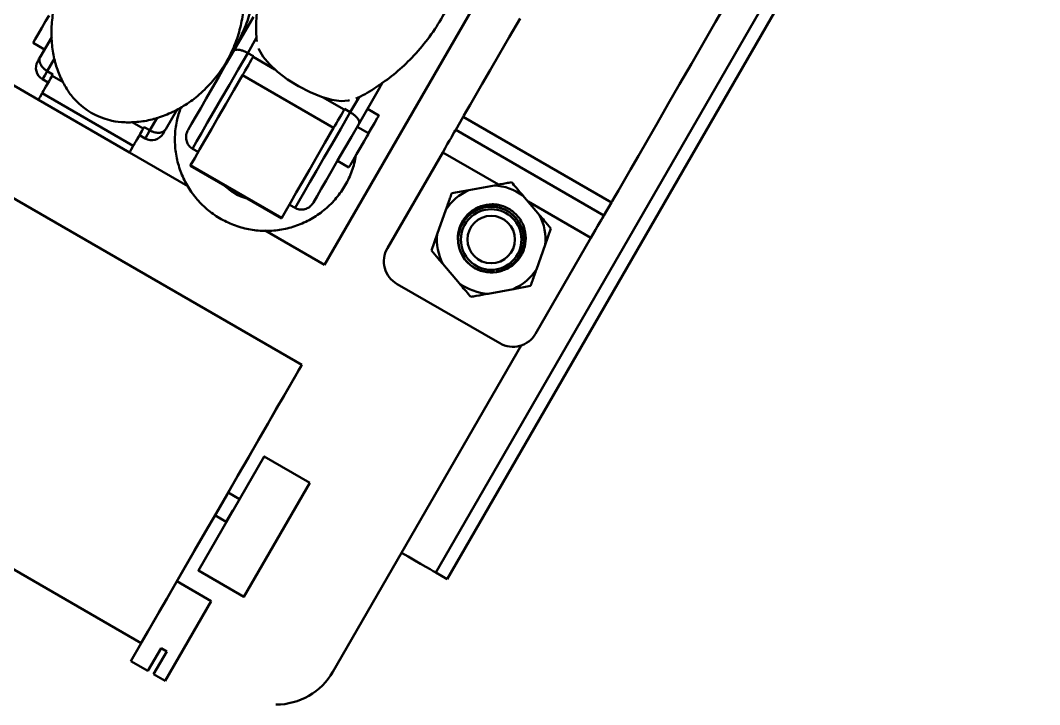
# Model space of a CAD drawing. Header units: millimetres. Extents: x 4430 to 5189, y 950 to 1287.
# Drawn here: x 4604.1 to 4681.6, y 1037.6 to 1089.6 of the extents above; entities that cross this region are included whole.
import ezdxf

# ---------------------------------------------------------------- set-up
doc = ezdxf.new("R2010")
doc.units = ezdxf.units.MM
doc.header["$LTSCALE"] = 0.5
doc.layers.add('BOL', color=7, linetype='Continuous', lineweight=50)

# ---------------------------------------------------------------- blocks, each defined once
blk = doc.blocks.new('*U45')
at = {"layer": 'BOL'}
for p, q in [((5.99, -2.5), (5.99, 0.5)), ((5.99, 0.5), (12.99, 0.5)), ((12.99, 0.5), (12.99, -0.5)), ((12.99, -0.5), (10.99, -0.5)), ((10.99, -0.5), (10.99, -1)), ((-1.79, -1.506), (-1.783, -2.5)), ((-0.79, -1.5), (-0.29, -1.5)), ((-0.79, -1.5), (0.21, -1.506)), ((0.21, -1.506), (0.204, -2.5)), ((10.99, -1), (12.99, -1)), ((12.99, -1), (12.99, -2.5)), ((11.41, -2.5), (-12.99, -2.5)), ((12.99, -2.5), (11.41, -2.5))]:
    blk.add_line(p, q, dxfattribs=at)
blk.add_lwpolyline([(-5.54, 2.5), (4.46, 2.5), (4.46, -1.5), (-5.54, -1.5)], close=True, dxfattribs=at)
blk = doc.blocks.new('*U46')
at = {"layer": 'BOL', "color": 0, "linetype": 'ByBlock', "lineweight": -2, "transparency": 16777216, "rotation": 240}
blk.add_blockref('*U45', (4621.182, 1050.898), dxfattribs=at)

msp = doc.modelspace()

# ---------------------------------------------------------------- linework, layer by layer
at = {"layer": 'BOL'}
for p, q in [((4635.689, 1047.625), (4680.689, 1125.567)), ((4636.555, 1047.125), (4681.555, 1125.067)), ((4627.235, 1070.981), (4639.735, 1092.632)), ((4657.836, 1090.984), (4656.938, 1089.429)), ((4605.754, 1088.975), (4606.046, 1089.481)), ((4606.046, 1089.481), (4606.308, 1089.935)), ((4620.331, 1087.223), (4621.835, 1089.828)), ((4642.087, 1089.706), (4641.266, 1088.284)), ((4656.938, 1089.429), (4656.024, 1087.846)), ((4605.477, 1088.495), (4605.754, 1088.975)), ((4605.102, 1087.846), (4605.128, 1087.89)), ((4605.102, 1087.846), (4605.968, 1087.346)), ((4605.128, 1087.89), (4605.257, 1088.114)), ((4605.257, 1088.114), (4605.477, 1088.495)), ((4605.652, 1086.798), (4606.512, 1088.288)), ((4622.077, 1088.247), (4621.399, 1087.074)), ((4641.266, 1088.284), (4640.505, 1086.965)), ((4656.024, 1087.846), (4655.111, 1086.264)), ((4619.749, 1086.216), (4620.331, 1087.223)), ((4621.399, 1087.074), (4620.681, 1085.829)), ((4621.399, 1087.074), (4621.832, 1086.824)), ((4622.274, 1087.304), (4622.23, 1087.428)), ((4622.568, 1086.783), (4622.274, 1087.304)), ((4605.449, 1086.446), (4605.472, 1086.487)), ((4605.449, 1086.446), (4605.449, 1086.446)), ((4605.472, 1086.487), (4605.54, 1086.605)), ((4605.54, 1086.605), (4605.652, 1086.798)), ((4606.726, 1086.659), (4606.175, 1085.705)), ((4620.144, 1086.899), (4619.992, 1086.829)), ((4621.45, 1086.162), (4621.564, 1086.36)), ((4621.564, 1086.36), (4621.665, 1086.534)), ((4621.665, 1086.534), (4621.746, 1086.675)), ((4621.746, 1086.675), (4621.804, 1086.774)), ((4621.832, 1086.824), (4621.804, 1086.774)), ((4621.804, 1086.774), (4623.465, 1085.814)), ((4623.044, 1086.216), (4622.568, 1086.783)), ((4640.505, 1086.965), (4639.816, 1085.773)), ((4655.111, 1086.264), (4654.213, 1084.708)), ((4601.254, 1085.981), (4605.498, 1083.531)), ((4606.175, 1085.705), (4605.986, 1085.378)), ((4606.175, 1085.705), (4606.608, 1085.455)), ((4619.207, 1085.276), (4619.749, 1086.216)), ((4620.681, 1085.829), (4620.012, 1084.67)), ((4620.998, 1085.38), (4621.097, 1085.55)), ((4621.097, 1085.55), (4621.21, 1085.745)), ((4621.21, 1085.745), (4621.33, 1085.954)), ((4621.33, 1085.954), (4621.45, 1086.162)), ((4623.676, 1085.634), (4623.044, 1086.216)), ((4624.43, 1085.068), (4623.676, 1085.634)), ((4639.816, 1085.773), (4639.212, 1084.727)), ((4605.816, 1085.083), (4605.815, 1085.08)), ((4605.815, 1085.08), (4606.248, 1084.83)), ((4605.866, 1085.17), (4605.816, 1085.083)), ((4605.986, 1085.378), (4605.866, 1085.17)), ((4606.076, 1084.532), (4606.192, 1084.734)), ((4606.192, 1084.734), (4606.313, 1084.944)), ((4606.313, 1084.944), (4606.432, 1085.15)), ((4606.432, 1085.15), (4606.541, 1085.339)), ((4606.541, 1085.339), (4606.608, 1085.455)), ((4606.541, 1085.339), (4607.389, 1084.85)), ((4618.705, 1084.407), (4619.207, 1085.276)), ((4620.998, 1085.38), (4620.343, 1084.244)), ((4627.927, 1081.38), (4620.998, 1085.38)), ((4625.265, 1084.549), (4624.43, 1085.068)), ((4631.648, 1084.826), (4631.361, 1084.328)), ((4639.212, 1084.727), (4638.704, 1083.846)), ((4654.213, 1084.708), (4653.346, 1083.206)), ((4605.628, 1083.758), (4605.78, 1084.021)), ((4605.78, 1084.021), (4605.818, 1084.087)), ((4612.708, 1080.021), (4605.78, 1084.021)), ((4605.818, 1084.087), (4605.883, 1084.199)), ((4605.883, 1084.199), (4605.97, 1084.35)), ((4605.97, 1084.35), (4606.076, 1084.532)), ((4618.246, 1083.611), (4618.705, 1084.407)), ((4620.012, 1084.67), (4619.395, 1083.603)), ((4620.343, 1084.244), (4619.729, 1083.181)), ((4626.136, 1084.105), (4625.265, 1084.549)), ((4626.996, 1083.758), (4626.136, 1084.105)), ((4631.361, 1084.328), (4629.857, 1081.723)), ((4605.498, 1083.532), (4605.534, 1083.595)), ((4605.498, 1083.531), (4605.498, 1083.532)), ((4605.498, 1083.531), (4612.426, 1079.531)), ((4605.534, 1083.595), (4605.628, 1083.758)), ((4617.831, 1082.893), (4618.246, 1083.611)), ((4619.395, 1083.603), (4618.835, 1082.632)), ((4619.729, 1083.181), (4619.16, 1082.195)), ((4627.8, 1083.53), (4626.996, 1083.758)), ((4627.07, 1083.733), (4628.732, 1082.774)), ((4628.503, 1083.43), (4627.8, 1083.53)), ((4629.067, 1083.466), (4628.503, 1083.43)), ((4629.137, 1083.483), (4629.067, 1083.466)), ((4629.193, 1082.574), (4629.861, 1083.729)), ((4638.299, 1083.145), (4638.004, 1082.635)), ((4638.704, 1083.846), (4638.299, 1083.145)), ((4653.346, 1083.206), (4652.524, 1081.784)), ((4616.043, 1082.796), (4615.178, 1081.298)), ((4617.463, 1082.255), (4617.831, 1082.893)), ((4618.835, 1082.632), (4618.333, 1081.763)), ((4628.475, 1081.329), (4629.193, 1082.574)), ((4628.593, 1082.534), (4628.493, 1082.36)), ((4628.674, 1082.675), (4628.593, 1082.534)), ((4628.732, 1082.774), (4628.674, 1082.675)), ((4628.76, 1082.824), (4628.732, 1082.774)), ((4629.193, 1082.574), (4628.76, 1082.824)), ((4631.362, 1082.33), (4630.496, 1082.83)), ((4638.004, 1082.635), (4637.826, 1082.325)), ((4612.617, 1081.831), (4613.469, 1081.339)), ((4613.969, 1081.205), (4614.516, 1082.152)), ((4616.87, 1081.229), (4617.142, 1081.7)), ((4617.142, 1081.7), (4617.463, 1082.255)), ((4618.333, 1081.763), (4617.893, 1081)), ((4619.16, 1082.195), (4618.638, 1081.29)), ((4628.138, 1081.745), (4628.025, 1081.55)), ((4628.258, 1081.954), (4628.138, 1081.745)), ((4628.379, 1082.162), (4628.258, 1081.954)), ((4628.493, 1082.36), (4628.379, 1082.162)), ((4629.857, 1081.723), (4629.276, 1080.716)), ((4631.032, 1081.758), (4630.762, 1081.29)), ((4631.238, 1082.115), (4631.032, 1081.758)), ((4631.349, 1082.307), (4631.238, 1082.115)), ((4631.362, 1082.33), (4631.349, 1082.307)), ((4637.766, 1082.222), (4637.204, 1081.248)), ((4637.826, 1082.325), (4637.766, 1082.222)), ((4649.024, 1075.722), (4637.766, 1082.222)), ((4652.524, 1081.784), (4651.763, 1080.465)), ((4613.242, 1080.944), (4613.12, 1080.734)), ((4613.176, 1080.83), (4613.609, 1080.58)), ((4613.36, 1081.15), (4613.242, 1080.944)), ((4613.469, 1081.339), (4613.36, 1081.15)), ((4613.469, 1081.339), (4613.536, 1081.455)), ((4613.969, 1081.205), (4613.536, 1081.455)), ((4613.661, 1080.67), (4613.78, 1080.878)), ((4613.78, 1080.878), (4613.969, 1081.205)), ((4614.999, 1080.987), (4614.975, 1080.946)), ((4614.975, 1080.946), (4614.975, 1080.946)), ((4615.066, 1081.105), (4614.999, 1080.987)), ((4615.178, 1081.298), (4615.066, 1081.105)), ((4617.893, 1081), (4617.516, 1080.348)), ((4618.638, 1081.29), (4618.164, 1080.471)), ((4627.927, 1081.38), (4627.271, 1080.244)), ((4627.806, 1080.17), (4628.475, 1081.329)), ((4628.025, 1081.55), (4627.927, 1081.38)), ((4630.581, 1080.977), (4629.715, 1081.477)), ((4630.564, 1080.947), (4630.447, 1080.744)), ((4630.581, 1080.977), (4630.564, 1080.947)), ((4630.762, 1081.29), (4630.581, 1080.977)), ((4636.871, 1080.671), (4636.995, 1080.886)), ((4636.995, 1080.886), (4637.093, 1081.057)), ((4637.093, 1081.057), (4637.164, 1081.179)), ((4637.164, 1081.179), (4637.204, 1081.248)), ((4648.462, 1074.748), (4637.204, 1081.248)), ((4612.746, 1080.087), (4612.708, 1080.021)), ((4612.811, 1080.199), (4612.746, 1080.087)), ((4612.899, 1080.35), (4612.811, 1080.199)), ((4613.004, 1080.532), (4612.899, 1080.35)), ((4613.12, 1080.734), (4613.004, 1080.532)), ((4613.609, 1080.58), (4613.611, 1080.583)), ((4613.611, 1080.583), (4613.661, 1080.67)), ((4617.516, 1080.348), (4617.205, 1079.808)), ((4618.164, 1080.471), (4617.742, 1079.739)), ((4627.271, 1080.244), (4626.657, 1079.181)), ((4627.19, 1079.103), (4627.806, 1080.17)), ((4629.276, 1080.716), (4628.733, 1079.776)), ((4630.236, 1080.379), (4629.963, 1079.907)), ((4630.447, 1080.744), (4630.236, 1080.379)), ((4636.391, 1079.841), (4636.564, 1080.14)), ((4636.564, 1080.14), (4636.726, 1080.42)), ((4636.726, 1080.42), (4636.871, 1080.671)), ((4651.763, 1080.465), (4651.075, 1079.273)), ((4612.426, 1079.532), (4612.462, 1079.595)), ((4612.426, 1079.531), (4612.426, 1079.532)), ((4612.426, 1079.531), (4616.86, 1076.972)), ((4612.462, 1079.595), (4612.556, 1079.758)), ((4612.556, 1079.758), (4612.708, 1080.021)), ((4617.205, 1079.808), (4617.638, 1079.558)), ((4617.742, 1079.739), (4617.372, 1079.098)), ((4628.733, 1079.776), (4628.231, 1078.907)), ((4629.671, 1079.4), (4629.402, 1078.936)), ((4629.963, 1079.907), (4629.671, 1079.4)), ((4636.213, 1079.532), (4632.016, 1072.262)), ((4636.213, 1079.532), (4636.391, 1079.841)), ((4640.458, 1077.081), (4636.213, 1079.532)), ((4651.075, 1079.273), (4650.471, 1078.227)), ((4617.031, 1078.507), (4617.032, 1078.509)), ((4617.031, 1078.507), (4623.959, 1074.507)), ((4617.032, 1078.509), (4617.056, 1078.551)), ((4617.372, 1079.098), (4617.056, 1078.551)), ((4617.056, 1078.551), (4623.984, 1074.551)), ((4626.657, 1079.181), (4626.088, 1078.195)), ((4626.629, 1078.132), (4627.19, 1079.103)), ((4628.231, 1078.907), (4627.772, 1078.111)), ((4628.215, 1078.879), (4629.081, 1078.379)), ((4629.2, 1078.584), (4629.093, 1078.4)), ((4629.402, 1078.936), (4629.2, 1078.584)), ((4625.512, 1063.397), (4599.704, 1078.297)), ((4626.088, 1078.195), (4625.566, 1077.29)), ((4626.127, 1077.263), (4626.629, 1078.132)), ((4627.772, 1078.111), (4627.357, 1077.393)), ((4629.093, 1078.4), (4629.081, 1078.379)), ((4650.471, 1078.227), (4649.962, 1077.346)), ((4625.566, 1077.29), (4625.093, 1076.471)), ((4625.687, 1076.5), (4626.127, 1077.263)), ((4627.357, 1077.393), (4626.989, 1076.755)), ((4640.135, 1077.021), (4638.204, 1076.665)), ((4649.962, 1077.346), (4649.557, 1076.645)), ((4625.093, 1076.471), (4624.67, 1075.739)), ((4625.31, 1075.848), (4625.687, 1076.5)), ((4626.668, 1076.2), (4626.396, 1075.729)), ((4626.989, 1076.755), (4626.668, 1076.2)), ((4638.204, 1076.665), (4636.899, 1076.424)), ((4643.576, 1074.757), (4642.302, 1076.252)), ((4649.557, 1076.645), (4649.263, 1076.135)), ((4624.67, 1075.739), (4624.3, 1075.098)), ((4624.999, 1075.308), (4624.566, 1075.558)), ((4624.999, 1075.308), (4625.31, 1075.848)), ((4647.471, 1073.032), (4642.697, 1075.788)), ((4649.024, 1075.722), (4648.462, 1074.748)), ((4649.084, 1075.825), (4649.024, 1075.722)), ((4649.263, 1076.135), (4649.084, 1075.825)), ((4624.3, 1075.098), (4623.984, 1074.551)), ((4636.454, 1075.174), (4635.797, 1073.323)), ((4641.798, 1074.531), (4641.644, 1074.679)), ((4648.352, 1074.557), (4648.422, 1074.679)), ((4648.422, 1074.679), (4648.462, 1074.748)), ((4623.96, 1074.509), (4623.959, 1074.507)), ((4623.984, 1074.551), (4623.96, 1074.509)), ((4647.823, 1073.64), (4647.984, 1073.92)), ((4647.984, 1073.92), (4648.129, 1074.171)), ((4648.129, 1074.171), (4648.253, 1074.386)), ((4648.253, 1074.386), (4648.352, 1074.557)), ((4622.715, 1073.591), (4627.235, 1070.981)), ((4635.797, 1073.323), (4635.353, 1072.072)), ((4643.993, 1072.496), (4644.437, 1073.747)), ((4647.471, 1073.032), (4647.65, 1073.341)), ((4647.65, 1073.341), (4647.823, 1073.64)), ((4647.471, 1073.032), (4643.274, 1065.762)), ((4643.336, 1070.646), (4643.993, 1072.496)), ((4636.214, 1071.062), (4637.488, 1069.567)), ((4639.383, 1070.559), (4639.365, 1070.477)), ((4640.159, 1070.467), (4639.365, 1070.477)), ((4639.405, 1070.662), (4639.383, 1070.559)), ((4640.542, 1065.03), (4632.748, 1069.53)), ((4641.586, 1069.154), (4642.892, 1069.395)), ((4639.655, 1068.798), (4641.586, 1069.154)), ((4633.091, 1049.125), (4642.18, 1064.867)), ((4625.286, 1063.005), (4625.455, 1063.299)), ((4625.455, 1063.299), (4625.512, 1063.397)), ((4625.512, 1063.397), (4625.512, 1063.397)), ((4624.624, 1061.859), (4625.007, 1062.522)), ((4625.007, 1062.522), (4625.286, 1063.005)), ((4624.144, 1061.027), (4624.624, 1061.859)), ((4623.575, 1060.043), (4624.144, 1061.027)), ((4622.93, 1058.924), (4623.575, 1060.043)), ((4622.218, 1057.692), (4622.93, 1058.924)), ((4621.455, 1056.37), (4622.218, 1057.692)), ((4587.504, 1057.166), (4613.312, 1042.266)), ((4620.653, 1054.981), (4621.455, 1056.37)), ((4619.828, 1053.552), (4620.653, 1054.981)), ((4618.996, 1052.11), (4619.828, 1053.552)), ((4618.171, 1050.682), (4618.996, 1052.11)), ((4617.369, 1049.293), (4618.171, 1050.682)), ((4616.605, 1047.971), (4617.369, 1049.293)), ((4627.878, 1040.096), (4633.091, 1049.125)), ((4633.091, 1049.125), (4633.598, 1048.832)), ((4633.598, 1048.832), (4634.086, 1048.551)), ((4634.086, 1048.551), (4634.535, 1048.292)), ((4615.894, 1046.739), (4616.605, 1047.971)), ((4634.535, 1048.292), (4634.928, 1048.064)), ((4634.928, 1048.064), (4635.252, 1047.878)), ((4635.252, 1047.878), (4635.492, 1047.739)), ((4635.492, 1047.739), (4635.639, 1047.654)), ((4635.639, 1047.654), (4635.689, 1047.625)), ((4635.689, 1047.625), (4636.555, 1047.125)), ((4615.248, 1045.62), (4615.894, 1046.739)), ((4614.68, 1044.636), (4615.248, 1045.62)), ((4614.2, 1043.804), (4614.68, 1044.636)), ((4613.817, 1043.141), (4614.2, 1043.804)), ((4613.538, 1042.658), (4613.817, 1043.141)), ((4613.312, 1042.266), (4613.369, 1042.364)), ((4613.369, 1042.364), (4613.538, 1042.658))]:
    msp.add_line(p, q, dxfattribs=at)
for radius in [2.3, 1.8]:
    msp.add_circle((4639.895, 1072.91), radius, dxfattribs=at)
for centre, radius, start, end in [((4606.315, 1085.946), 1, 150, 240), ((4612.184, 1087.113), 5.295, 223.26028, 256.36893), ((4614.109, 1081.446), 1, 240, 330), ((4622.565, 1080.093), 4.256, 226.65247, 253.34754), ((4639.895, 1072.91), 4.119, 54.24467, 86.65517), ((4639.895, 1072.91), 4.119, 114.24467, 146.65517), ((4639.88, 1072.932), 2.491, 279.84609, 195.1436), ((4639.895, 1072.91), 4.119, 354.24467, 26.65517), ((4639.895, 1072.91), 4.119, 174.24467, 206.65517), ((4633.748, 1071.262), 2, 150, 240), ((4639.895, 1072.91), 2.5, 194.54596, 285.07299), ((4639.895, 1072.91), 4.119, 294.24467, 326.65517), ((4639.895, 1072.91), 4.119, 234.24467, 266.65517), ((4641.542, 1066.762), 2, 240, 330), ((4623.548, 1042.596), 5, 270, 330)]:
    msp.add_arc(centre, radius, start, end, dxfattribs=at)
for points, knots in [([(4629.755, 1102.299), (4629.477, 1102.14), (4628.726, 1101.711), (4627.594, 1100.837), (4626.329, 1099.666), (4625.169, 1098.304), (4624.155, 1096.784), (4623.341, 1095.194), (4622.728, 1093.565), (4622.307, 1091.923), (4622.082, 1090.297), (4622.013, 1088.97), (4622.076, 1088.202), (4622.096, 1087.956)], [0, 0, 0, 0, 0.056738, 0.152838, 0.249795, 0.357947, 0.463934, 0.567379, 0.66835, 0.76685, 0.86282, 0.956082, 1, 1, 1, 1]), ([(4629.613, 1083.616), (4629.728, 1083.667), (4630.327, 1083.936), (4631.357, 1084.583), (4632.675, 1085.558), (4633.936, 1086.738), (4635.097, 1088.098), (4636.111, 1089.618), (4636.924, 1091.208), (4637.539, 1092.837), (4637.954, 1094.478), (4638.187, 1096.012), (4638.202, 1096.989), (4638.209, 1097.423)], [0, 0, 0, 0, 0.022445, 0.117208, 0.213328, 0.310307, 0.418483, 0.524493, 0.627961, 0.728953, 0.827474, 0.923465, 1, 1, 1, 1]), ([(4611.554, 1097.021), (4611.36, 1096.922), (4610.784, 1096.627), (4609.879, 1095.933), (4608.876, 1094.955), (4608.009, 1093.796), (4607.328, 1092.546), (4606.843, 1091.24), (4606.556, 1089.92), (4606.46, 1088.621), (4606.544, 1087.378), (4606.791, 1086.222), (4607.173, 1085.177), (4607.69, 1084.279), (4608.075, 1083.718), (4608.329, 1083.486), (4608.335, 1083.48)], [0, 0, 0, 0, 0.0414153, 0.1229102, 0.2141441, 0.3045394, 0.3934378, 0.4804737, 0.5651881, 0.6472214, 0.7261592, 0.8015121, 0.8726768, 0.9388054, 0.9984756, 1, 1, 1, 1]), ([(4620.176, 1087.161), (4620.225, 1087.225), (4620.573, 1087.688), (4621.049, 1088.653), (4621.582, 1090.012), (4621.886, 1091.393), (4622.017, 1092.43), (4621.989, 1092.991), (4621.983, 1093.105)], [0, 0, 0, 0, 0.038149, 0.273757, 0.504059, 0.728044, 0.944857, 1, 1, 1, 1]), ([(4610.93, 1081.979), (4610.98, 1081.964), (4611.36, 1081.849), (4612.102, 1081.793), (4613.173, 1081.821), (4614.302, 1082.045), (4615.443, 1082.448), (4616.556, 1083.032), (4617.643, 1083.813), (4618.652, 1084.787), (4619.533, 1085.936), (4620.227, 1087.182), (4620.728, 1088.484), (4621.019, 1089.804), (4621.134, 1090.825), (4621.093, 1091.391), (4621.083, 1091.526)], [0, 0, 0, 0, 0.009348, 0.070589, 0.139255, 0.21292, 0.289898, 0.369304, 0.450493, 0.54157, 0.63185, 0.72066, 0.807646, 0.89234, 0.974386, 1, 1, 1, 1]), ([(4620.331, 1087.223), (4620.331, 1087.223), (4620.358, 1087.27), (4620.453, 1087.331), (4620.697, 1087.337), (4620.961, 1087.273), (4621.189, 1087.187), (4621.329, 1087.111), (4621.399, 1087.074)], [0, 0, 0, 0, 0.002974, 0.336052, 0.617231, 0.785577, 0.892369, 1, 1, 1, 1]), ([(4605.652, 1086.798), (4605.651, 1086.798), (4605.602, 1086.711), (4605.556, 1086.53), (4605.631, 1086.243), (4605.796, 1086.007), (4605.974, 1085.834), (4606.108, 1085.748), (4606.175, 1085.705)], [0, 0, 0, 0, 0.002978, 0.336052, 0.617231, 0.785575, 0.892371, 1, 1, 1, 1]), ([(4631.435, 1084.667), (4631.438, 1084.626), (4631.448, 1084.504), (4631.399, 1084.395), (4631.362, 1084.329), (4631.361, 1084.328)], [0, 0, 0, 0, 0.3379456, 0.9832215, 1, 1, 1, 1]), ([(4616.32, 1082.942), (4616.205, 1082.596), (4615.965, 1081.875), (4615.843, 1080.72), (4615.903, 1079.532), (4616.169, 1078.372), (4616.627, 1077.275), (4617.264, 1076.273), (4618.062, 1075.393), (4618.997, 1074.663), (4620.044, 1074.102), (4621.172, 1073.727), (4622.347, 1073.549), (4623.537, 1073.574), (4624.705, 1073.802), (4625.819, 1074.225), (4626.846, 1074.832), (4627.754, 1075.605), (4628.521, 1076.521), (4629.11, 1077.555), (4629.483, 1078.493), (4629.578, 1079.091), (4629.611, 1079.297)], [0, 0, 0, 0, 0.047363, 0.098899, 0.150364, 0.201754, 0.253072, 0.304329, 0.355545, 0.406745, 0.457954, 0.509195, 0.560485, 0.61184, 0.663265, 0.714762, 0.766323, 0.817929, 0.869561, 0.921195, 0.972807, 1, 1, 1, 1]), ([(4629.193, 1082.574), (4629.261, 1082.532), (4629.396, 1082.448), (4629.585, 1082.294), (4629.773, 1082.097), (4629.89, 1081.883), (4629.884, 1081.77), (4629.857, 1081.723), (4629.857, 1081.723)], [0, 0, 0, 0, 0.107622, 0.214417, 0.382766, 0.663945, 0.997026, 1, 1, 1, 1]), ([(4613.969, 1081.205), (4614.04, 1081.168), (4614.182, 1081.095), (4614.42, 1081.027), (4614.707, 1081.003), (4614.993, 1081.082), (4615.128, 1081.212), (4615.178, 1081.298), (4615.178, 1081.298)], [0, 0, 0, 0, 0.107626, 0.214425, 0.38277, 0.663947, 0.997023, 1, 1, 1, 1]), ([(4617.205, 1079.808), (4617.117, 1079.871), (4616.941, 1079.998), (4616.775, 1080.286), (4616.704, 1080.614), (4616.734, 1080.944), (4616.827, 1081.139), (4616.87, 1081.229)], [0, 0, 0, 0, 0.19883, 0.397487, 0.600965, 0.815766, 1, 1, 1, 1]), ([(4641.441, 1077.262), (4641.308, 1077.238), (4640.879, 1077.158), (4640.439, 1077.077), (4640.135, 1077.021)], [0, 0, 0, 0, 0.309698, 1, 1, 1, 1]), ([(4642.302, 1076.252), (4642.259, 1076.302), (4641.969, 1076.643), (4641.684, 1076.977), (4641.441, 1077.262)], [0, 0, 0, 0, 0.145978, 1, 1, 1, 1]), ([(4636.899, 1076.424), (4636.853, 1076.297), (4636.707, 1075.886), (4636.558, 1075.464), (4636.454, 1075.174)], [0, 0, 0, 0, 0.3097, 1, 1, 1, 1]), ([(4626.396, 1075.729), (4626.323, 1075.626), (4626.176, 1075.42), (4625.845, 1075.228), (4625.486, 1075.16), (4625.194, 1075.208), (4625.046, 1075.284), (4624.999, 1075.308)], [0, 0, 0, 0, 0.232837, 0.465947, 0.690682, 0.901626, 1, 1, 1, 1]), ([(4637.475, 1072.282), (4637.437, 1072.441), (4637.333, 1072.875), (4637.395, 1073.615), (4637.734, 1074.409), (4638.322, 1075.062), (4639.102, 1075.487), (4639.79, 1075.607), (4640.18, 1075.579), (4640.28, 1075.571)], [0, 0, 0, 0, 0.096549, 0.261814, 0.426974, 0.597501, 0.769409, 0.941265, 1, 1, 1, 1]), ([(4637.451, 1073.224), (4637.448, 1073.268), (4637.424, 1073.672), (4637.807, 1074.352), (4638.512, 1075.059), (4639.433, 1075.421), (4640.408, 1075.405), (4641.313, 1075.049), (4641.718, 1074.573), (4641.916, 1074.341)], [0, 0, 0, 0, 0.022027, 0.204462, 0.362456, 0.526936, 0.687427, 0.847385, 1, 1, 1, 1]), ([(4640.28, 1075.571), (4640.309, 1075.567), (4640.453, 1075.545), (4640.887, 1075.436), (4641.506, 1075.132), (4641.876, 1074.716), (4642.044, 1074.527)], [0, 0, 0, 0, 0.041742, 0.20905, 0.639788, 1, 1, 1, 1]), ([(4644.437, 1073.747), (4644.269, 1073.945), (4643.985, 1074.278), (4643.695, 1074.619), (4643.576, 1074.757)], [0, 0, 0, 0, 0.592746, 1, 1, 1, 1]), ([(4642.044, 1074.527), (4642.131, 1074.387), (4642.374, 1073.996), (4642.561, 1073.244), (4642.491, 1072.345), (4642.125, 1071.524), (4641.511, 1070.887), (4640.934, 1070.594), (4640.602, 1070.51), (4640.545, 1070.496)], [0, 0, 0, 0, 0.097301, 0.273053, 0.448797, 0.624625, 0.796267, 0.965291, 1, 1, 1, 1]), ([(4635.353, 1072.072), (4635.521, 1071.874), (4635.805, 1071.541), (4636.096, 1071.201), (4636.214, 1071.062)], [0, 0, 0, 0, 0.592737, 1, 1, 1, 1]), ([(4639.365, 1070.477), (4639.08, 1070.575), (4638.501, 1070.772), (4637.922, 1071.288), (4637.757, 1071.688), (4637.71, 1071.801)], [0, 0, 0, 0, 0.410935, 0.833903, 1, 1, 1, 1]), ([(4642.892, 1069.395), (4642.937, 1069.522), (4643.083, 1069.933), (4643.233, 1070.355), (4643.336, 1070.646)], [0, 0, 0, 0, 0.309696, 1, 1, 1, 1]), ([(4637.488, 1069.567), (4637.531, 1069.517), (4637.822, 1069.176), (4638.106, 1068.842), (4638.35, 1068.557)], [0, 0, 0, 0, 0.145985, 1, 1, 1, 1]), ([(4638.35, 1068.557), (4638.482, 1068.582), (4638.912, 1068.661), (4639.351, 1068.742), (4639.655, 1068.798)], [0, 0, 0, 0, 0.309696, 1, 1, 1, 1])]:
    msp.add_open_spline(points, degree=3, knots=knots, dxfattribs=at)

# ---------------------------------------------------------------- block references
msp.add_blockref('*U46', (0, 0), dxfattribs=at)

doc.saveas('drawing.dxf')
